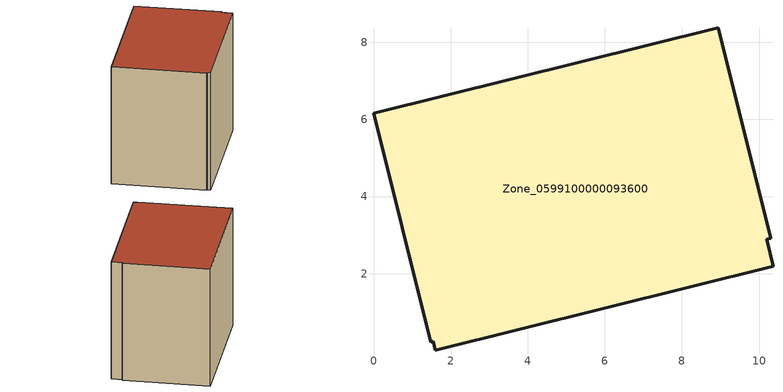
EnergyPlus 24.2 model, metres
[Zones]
Zone_0599100000093600
 floor ground (C_G): 0,6.17 8.94,8.38 10.3,2.92 10.2,2.89 10.36,2.19 1.6,0.01 1.55,0.24 1.49,0.23 z0
 wall outside (C_F): 8.94,8.38 0,6.17 1.49,0.23 1.55,0.24 1.6,0.01 10.36,2.19 10.2,2.89 10.3,2.92 8.94,8.38 z0:8.19
 roof outside (C_R): 10.36,2.19 10.2,2.89 10.3,2.92 8.94,8.38 0,6.17 1.49,0.23 1.55,0.24 1.6,0.01 z8.19
[BUILDING]
Pand.0599100000093600: North Axis=0; Terrain=City; Loads Convergence Tolerance Value=0.04; Temperature Convergence Tolerance Value=0.4; Solar Distribution=FullExterior; Maximum Number of Warmup Days=25; Minimum Number of Warmup Days=1
[Site:Location]
Rotterdam.The.Hague.AP_ZH_NLD Design_Conditions: Latitude=51.96; Longitude=4.45; Time Zone=1; Elevation=-4.5
[SITE:GROUNDTEMPERATURE:BUILDINGSURFACE]
18, 18, 18, 18, 18, 18, 18, 18, 18, 18, 18, 18
[MATERIAL] Thermal Absorptance=0.9; Solar Absorptance=0.7; Visible Absorptance=0.7
Name | Roughness | Thickness | Conductivity | Density | Specific Heat
G.TI.1946-1964 | MediumSmooth | 0.15 | 1 | 540 | 1210
F.TI.1946-1964 | Rough | 0.3 | 0.857143 | 1920 | 840
R.TI.1946-1964 | MediumRough | 0.2 | 0.277778 | 1500 | 1000
[CONSTRUCTION]
C_G: G.TI.1946-1964
C_F: F.TI.1946-1964
C_R: R.TI.1946-1964
[ZONE]
Zone_0599100000093600: Type=1; Multiplier=1; Ceiling Height=Autocalculate; Volume=Autocalculate; Floor Area=autocalculate; Part of Total Floor Area=Yes
[ZONEINFILTRATION:DESIGNFLOWRATE]
Infil_Zone_0599100000093600: Zone or ZoneList or Space or SpaceList=Zone_0599100000093600; Schedule=AlwaysOn; Design Flow Rate Calculation Method=Flow/Area; Flow Rate per Floor Area=0.003; Constant Term Coefficient=1; Temperature Term Coefficient=0; Velocity Term Coefficient=0; Velocity Squared Term Coefficient=0
[HVACTEMPLATE:ZONE:IDEALLOADSAIRSYSTEM]
Zone_0599100000093600: Maximum Heating Supply Air Temperature=50; Minimum Cooling Supply Air Temperature=13; Maximum Heating Supply Air Humidity Ratio=0.0156; Minimum Cooling Supply Air Humidity Ratio=0.0077; Heating Limit=NoLimit; Cooling Limit=NoLimit; Dehumidification Control Type=ConstantSensibleHeatRatio; Cooling Sensible Heat Ratio=0.7; Dehumidification Setpoint=60; Humidification Control Type=None; Humidification Setpoint=30; Outdoor Air Method=None; Outdoor Air Flow Rate per Person=0.00944; Outdoor Air Flow Rate per Zone Floor Area=0; Outdoor Air Flow Rate per Zone=0; Demand Controlled Ventilation Type=None; Outdoor Air Economizer Type=NoEconomizer; Heat Recovery Type=None; Sensible Heat Recovery Effectiveness=0.7; Latent Heat Recovery Effectiveness=0.65
[ZONECONTROL:THERMOSTAT]
ThermostatControl_Zone_0599100000093600: Zone or ZoneList=Zone_0599100000093600; Control Type Schedule=DualSetpointControlType; Control 1=Thermostat_Zone_0599100000093600; Temperature Difference Between Cutout And Setpoint=0
[THERMOSTATSETPOINT:DUALSETPOINT]
Thermostat_Zone_0599100000093600: Heating Setpoint Temperature Schedule=HeatingSetpoint_Zone_0599100000093600; Cooling Setpoint Temperature Schedule=CoolingSetpoint_Zone_0599100000093600
[SCHEDULE:COMPACT]
HeatingSetpoint_Zone_0599100000093600: Through: 12/31, For: AllDays, Until: 24:00, 21
CoolingSetpoint_Zone_0599100000093600: Through: 12/31, For: AllDays, Until: 24:00, 24
DualSetpointControlType: Through: 12/31, For: AllDays, Until: 24:00, 4
AlwaysOn: Through: 12/31, For: AllDays, Until: 24:00, 1
